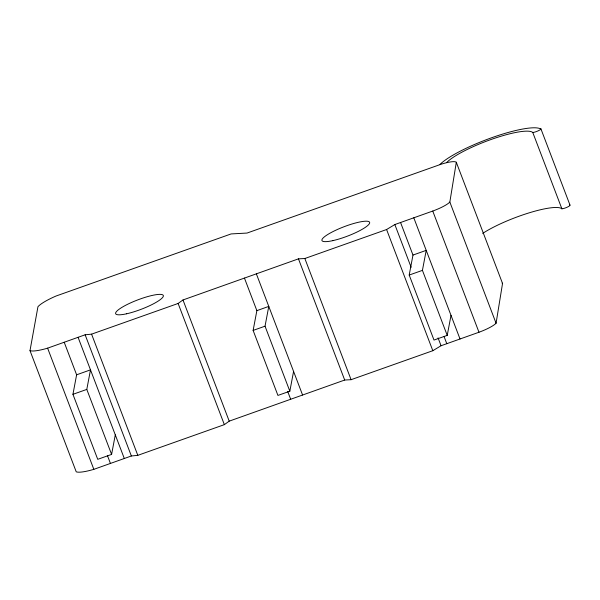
<?xml version="1.0" encoding="UTF-8"?>
<svg xmlns="http://www.w3.org/2000/svg" width="600" height="600" viewBox="0 0 600 600"><rect width="100%" height="100%" fill="white"/><g stroke="black" fill="none" stroke-linecap="round" stroke-linejoin="round"><path stroke-width="0.9" d="M496.072 323.243L449.842 202.058L456.308 162.278A21.03 4.117 -20.9 0 0 440.88 164.31L247.028 233.062L231.127 233.925L56.062 296.017A28.545 5.595 -20.9 0 0 37.95 306.72L30 350.625L76.23 471.817A28.245 5.535 -20.9 0 0 93.84 469.342L131.363 455.985L137.805 455.34L224.355 424.643L229.215 421.147L344.692 380.04L351.082 379.695L432.817 350.707L441.06 345.735L478.98 332.243A19.013 3.728 -20.9 0 0 496.072 323.243L502.537 283.462L456.308 162.278M115.29 434.873L111.6 454.41L97.733 459.33L72.938 394.32L76.62 374.805L64.207 342.248M111.6 454.41L86.797 389.408L90.495 369.862L76.62 374.805M293.58 371.407L289.837 391.2L277.928 395.423L253.125 330.413L256.868 310.642L244.447 278.085M289.837 391.2L265.035 326.19L268.778 306.397L256.868 310.642M451.013 315.36L447.225 335.377L434.002 340.065L409.2 275.055L412.98 255.067L400.56 222.51M447.225 335.377L422.43 270.368L426.21 250.358L412.98 255.067M30 350.625A28.245 5.535 -20.9 0 0 47.61 348.157L85.14 334.793L91.575 334.155L178.125 303.457L182.985 299.962L298.462 258.855L304.853 258.51L386.588 229.522L394.838 224.55L432.75 211.05A19.013 3.728 -20.9 0 0 449.842 202.058M72.938 394.32L86.797 389.408M253.125 330.413L265.035 326.19M409.2 275.055L422.43 270.368M540.885 128.775L569.993 205.095M446.925 162.292A47.453 9.3 -20.9 0 1 492.487 138.998A47.453 9.3 -20.9 0 1 532.778 132.495L561.893 208.815A4.853 0.953 -20.9 0 0 567.78 206.917A4.853 0.953 -20.9 0 0 569.685 204.96M432.75 211.05L478.98 332.243M413.79 217.8L460.02 338.985M444.12 336.697L446.79 343.695M394.838 224.55L411.127 267.27M438.067 337.89L441.06 345.735M386.588 229.522L432.817 350.707M304.853 258.51L351.082 379.695M298.462 258.855L344.692 380.04M256.358 273.84L302.587 395.033M287.67 391.395L290.678 399.27M182.985 299.962L229.215 421.147M178.125 303.457L224.355 424.643M91.575 334.155L137.805 455.34M85.14 334.793L131.363 455.985M78.075 337.312L124.305 458.498M107.43 455.558L110.438 463.433M47.61 348.157L93.84 469.342M482.7 233.392A47.453 9.3 -20.9 0 1 528.607 213.015A47.453 9.3 -20.9 0 1 561.893 208.815M532.778 132.495A4.853 0.953 -20.9 0 0 539.16 130.35A4.853 0.953 -20.9 0 0 539.97 128.625A55.957 10.965 -20.9 0 0 491.107 137.94A55.957 10.965 -20.9 0 0 440.025 164.407M502.118 283.185A21.03 4.117 -20.9 0 1 502.537 283.462M126.585 313.793A25.523 5.002 -20.9 0 0 163.35 296.13A25.523 5.002 -20.9 0 0 128.46 303.877A25.523 5.002 -20.9 0 0 126.585 313.793M332.895 240.623A25.523 5.002 -20.9 0 0 369.66 222.96A25.523 5.002 -20.9 0 0 334.763 230.708A25.523 5.002 -20.9 0 0 332.895 240.623"/></g></svg>
